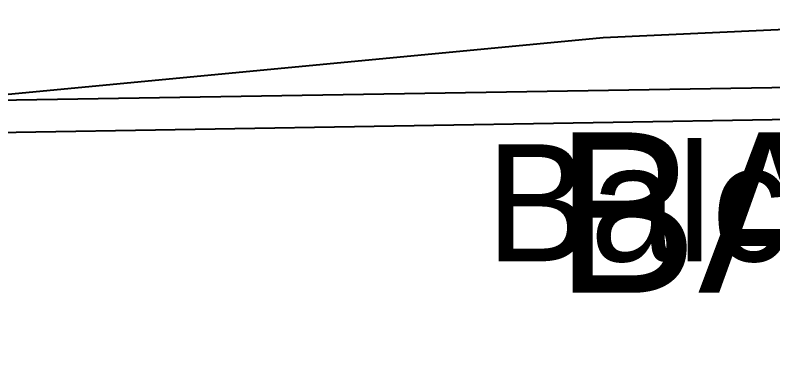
# Model space of a CAD drawing. Header units: feet. Extents: x -84 to 198, y -22 to 181.
# Drawn here: x 79.12 to 86.89, y 156.36 to 159.89 of the extents above; entities that cross this region are included whole.
import ezdxf
from ezdxf.enums import TextEntityAlignment as Align

# ---------------------------------------------------------------- set-up
doc = ezdxf.new("R2010")
doc.units = ezdxf.units.FT
for name, color, linetype in [('A-AREA-UNIDAD', 30, 'CONTINUOUS'), ('A-LINEA', 7, 'CONTINUOUS'), ('A-NOMBRE-ESPACIO', 2, 'CONTINUOUS'), ('A-TEXTO-PDF', 3, 'CONTINUOUS')]:
    doc.layers.add(name, color=color, linetype=linetype)

msp = doc.modelspace()

# ---------------------------------------------------------------- linework, layer by layer
at = {"layer": 'A-AREA-UNIDAD'}
msp.add_lwpolyline([(85.28, 129.1733), (88.512, 142.8089), (89.568, 142.8089), (95.488, 141.3689), (97.728, 141.1378), (98.528, 144.4089), (98.48, 145.6533), (98.752, 147.2889), (98.96, 147.6622), (99.28, 147.6622), (99.44, 148.2489), (99.968, 148.2489), (99.84, 148.3733), (100.512, 151.2178), (100.672, 151.3778), (101.28, 151.2533), (101.28, 152.1778), (102.848, 158.6489), (102.56, 158.7022), (102.528, 159.4133), (96.928, 159.7689), (90.24, 159.8933), (85.152, 159.6622), (78.432, 159.0222)], dxfattribs=at)
at = {"layer": 'A-LINEA'}
for p, q in [((102.3739, 159.4025), (78.6604, 159.0137)), ((102.3354, 159.0714), (78.7097, 158.6841))]:
    msp.add_line(p, q, dxfattribs=at)

# ---------------------------------------------------------------- texts
at = {"layer": 'A-NOMBRE-ESPACIO'}
msp.add_text('Balcón', height=1.2, dxfattribs=at).set_placement((86.4, 157.3689), align=Align.CENTER)
at = {"layer": 'A-TEXTO-PDF'}
msp.add_text('BALCONY', height=1.646, dxfattribs=at).set_placement((89.9165, 157.0452), align=Align.CENTER)

doc.saveas('drawing.dxf')
